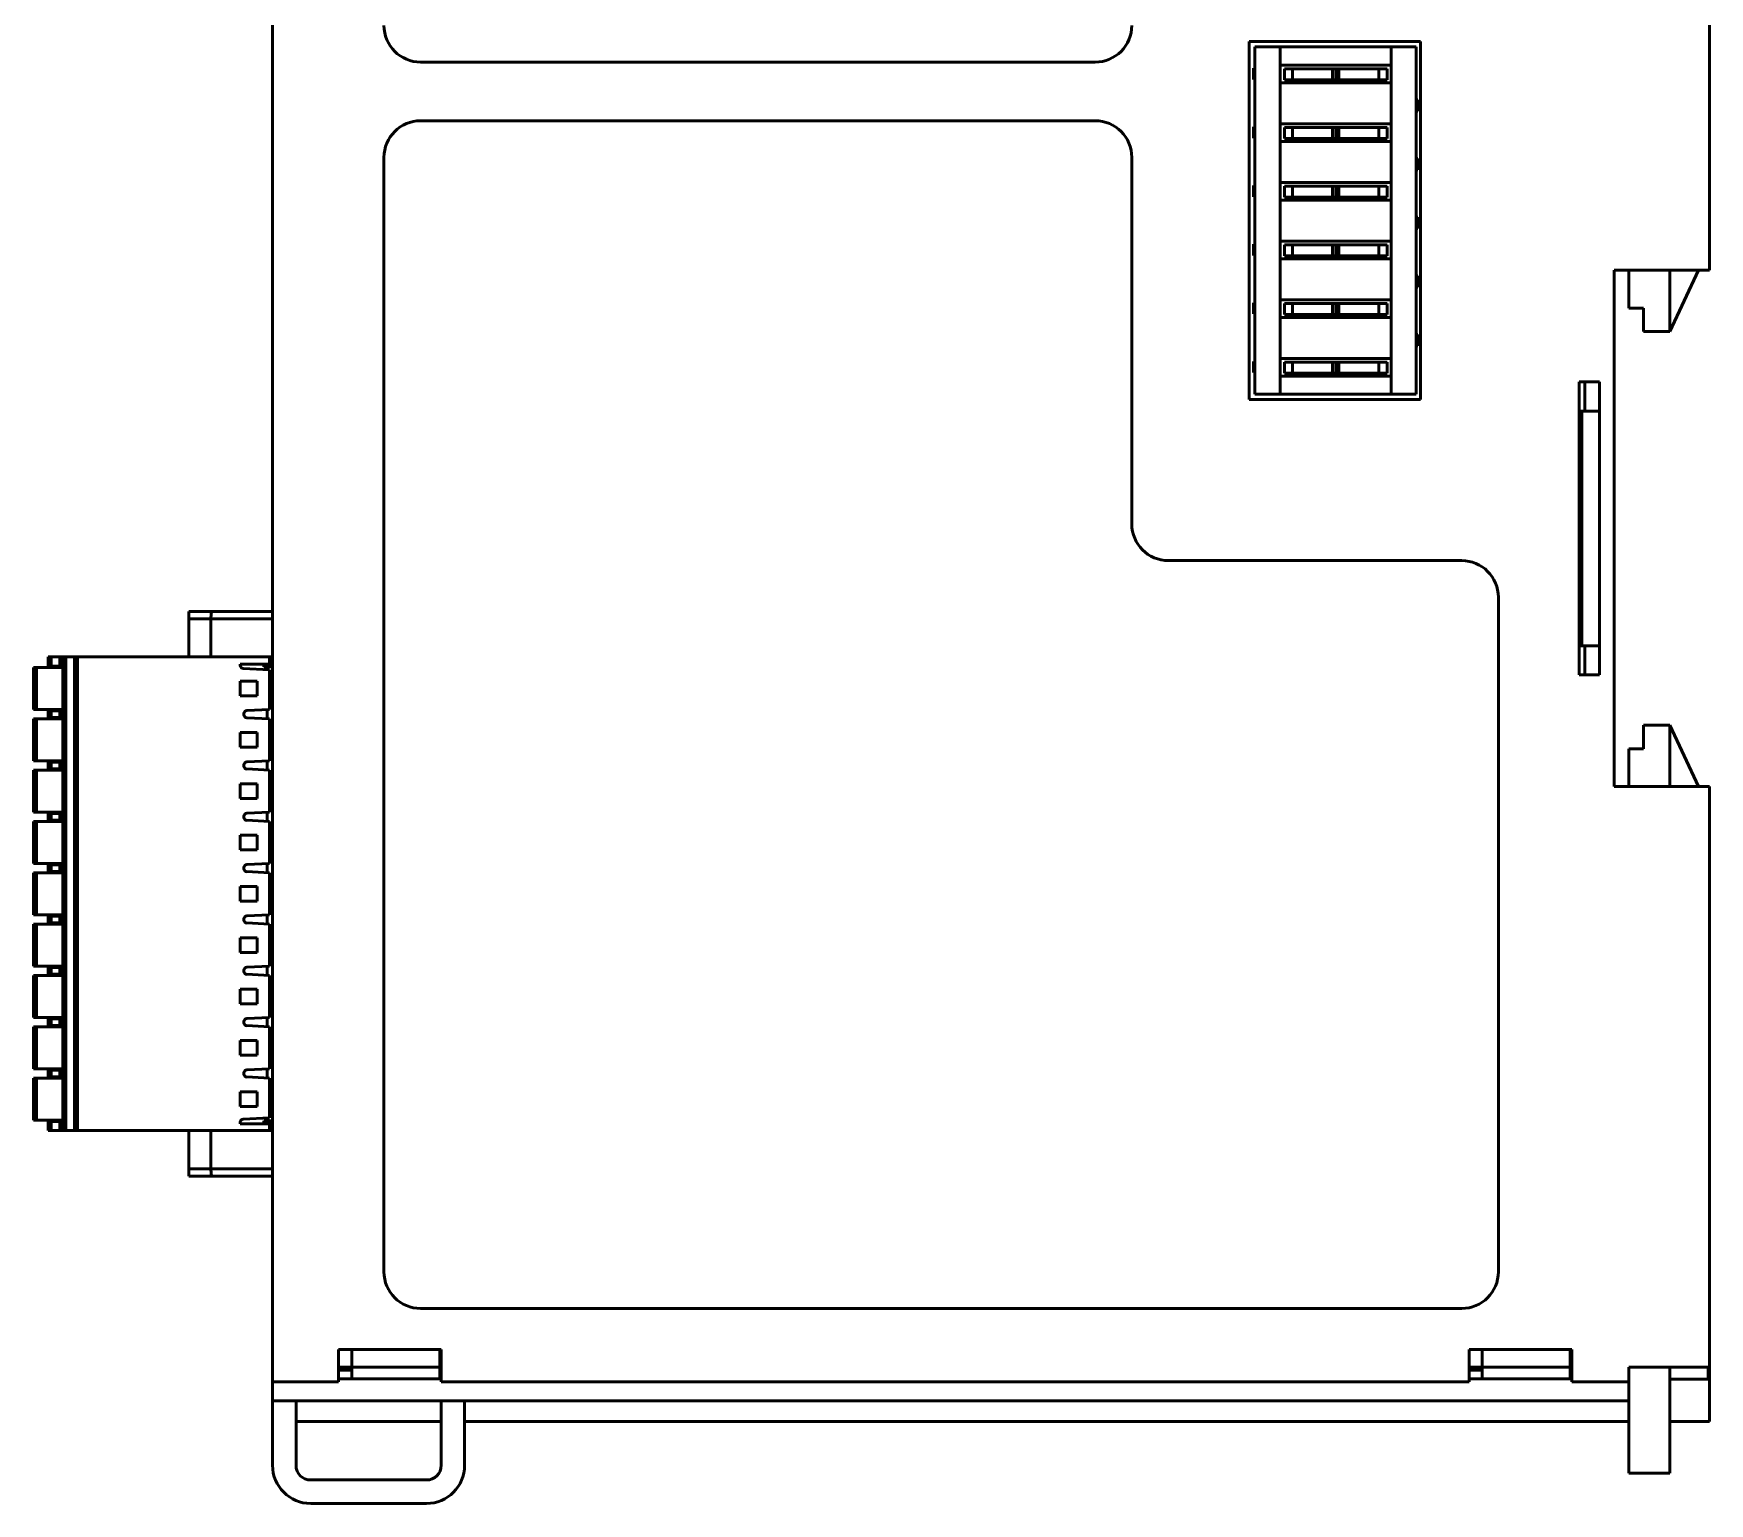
# Model space of a CAD drawing. Header units: inches. Extents: x 8 to 184, y 13 to 192.
# Drawn here: x 7.5 to 121.8, y 13 to 113.2 of the extents above; entities that cross this region are included whole.
import ezdxf

# ---------------------------------------------------------------- set-up
doc = ezdxf.new("R2010")
doc.units = ezdxf.units.IN
doc.header["$MEASUREMENT"] = 0

msp = doc.modelspace()

# ---------------------------------------------------------------- linework, layer by layer
at = {"color": 7, "linetype": 'Continuous', "lineweight": 50}
for p, q in [((23.83, 137.69), (23.83, 21.29)), ((121.83, 136.69), (121.83, 97.09)), ((90.43, 112.69), (90.43, 88.29)), ((102.13, 112.69), (90.43, 112.69)), ((90.83, 112.34), (90.83, 88.64)), ((90.83, 112.34), (92.54, 112.34)), ((92.54, 112.34), (92.54, 111.08)), ((92.54, 112.34), (100.11, 112.34)), ((100.11, 111.08), (100.11, 112.34)), ((100.11, 112.34), (101.83, 112.34)), ((101.83, 112.34), (101.83, 88.64)), ((102.13, 88.29), (102.13, 112.69)), ((33.93, 111.29), (79.93, 111.29)), ((100.11, 111.08), (92.54, 111.08)), ((92.54, 111.08), (92.54, 109.88)), ((100.11, 109.88), (100.11, 111.08)), ((90.73, 110.11), (90.73, 110.87)), ((90.73, 110.87), (90.83, 110.87)), ((90.83, 110.11), (90.73, 110.11)), ((92.54, 109.88), (92.54, 107.08)), ((92.54, 109.88), (100.11, 109.88)), ((92.84, 110.07), (92.84, 110.83)), ((93.4, 110.83), (92.84, 110.83)), ((93.4, 110.07), (92.84, 110.07)), ((93.4, 110.07), (93.4, 110.83)), ((96.12, 110.83), (93.4, 110.83)), ((96.12, 110.07), (93.4, 110.07)), ((96.12, 110.07), (96.12, 110.83)), ((96.34, 110.83), (96.12, 110.83)), ((96.34, 110.07), (96.12, 110.07)), ((96.34, 110.07), (96.34, 110.83)), ((96.56, 110.83), (96.34, 110.83)), ((96.56, 110.07), (96.34, 110.07)), ((96.56, 110.07), (96.56, 110.83)), ((99.28, 110.83), (96.56, 110.83)), ((99.28, 110.07), (96.56, 110.07)), ((99.28, 110.07), (99.28, 110.83)), ((99.84, 110.83), (99.28, 110.83)), ((99.84, 110.07), (99.28, 110.07)), ((99.84, 110.07), (99.84, 110.83)), ((100.11, 107.08), (100.11, 109.88)), ((101.83, 108.71), (101.93, 108.71)), ((101.93, 108.71), (101.93, 107.95)), ((101.93, 107.95), (101.83, 107.95)), ((79.93, 107.29), (33.93, 107.29)), ((90.73, 106.11), (90.73, 106.87)), ((90.73, 106.87), (90.83, 106.87)), ((100.11, 107.08), (92.54, 107.08)), ((92.54, 107.08), (92.54, 105.88)), ((92.84, 106.07), (92.84, 106.83)), ((93.4, 106.83), (92.84, 106.83)), ((93.4, 106.07), (93.4, 106.83)), ((96.12, 106.83), (93.4, 106.83)), ((96.12, 106.07), (96.12, 106.83)), ((96.34, 106.83), (96.12, 106.83)), ((96.34, 106.07), (96.34, 106.83)), ((96.56, 106.83), (96.34, 106.83)), ((96.56, 106.07), (96.56, 106.83)), ((99.28, 106.83), (96.56, 106.83)), ((99.28, 106.07), (99.28, 106.83)), ((99.84, 106.83), (99.28, 106.83)), ((99.84, 106.07), (99.84, 106.83)), ((100.11, 105.88), (100.11, 107.08)), ((90.83, 106.11), (90.73, 106.11)), ((92.54, 105.88), (92.54, 103.08)), ((92.54, 105.88), (100.11, 105.88)), ((93.4, 106.07), (92.84, 106.07)), ((96.12, 106.07), (93.4, 106.07)), ((96.34, 106.07), (96.12, 106.07)), ((96.56, 106.07), (96.34, 106.07)), ((99.28, 106.07), (96.56, 106.07)), ((99.84, 106.07), (99.28, 106.07)), ((100.11, 103.08), (100.11, 105.88)), ((31.43, 104.79), (31.43, 28.79)), ((82.43, 79.79), (82.43, 104.79)), ((101.83, 104.71), (101.93, 104.71)), ((101.93, 104.71), (101.93, 103.95)), ((100.11, 103.08), (92.54, 103.08)), ((92.54, 103.08), (92.54, 101.88)), ((100.11, 101.88), (100.11, 103.08)), ((101.93, 103.95), (101.83, 103.95)), ((90.73, 102.11), (90.73, 102.87)), ((90.73, 102.87), (90.83, 102.87)), ((90.83, 102.11), (90.73, 102.11)), ((92.54, 101.88), (92.54, 99.08)), ((92.54, 101.88), (100.11, 101.88)), ((92.84, 102.07), (92.84, 102.83)), ((93.4, 102.83), (92.84, 102.83)), ((93.4, 102.07), (92.84, 102.07)), ((93.4, 102.07), (93.4, 102.83)), ((96.12, 102.83), (93.4, 102.83)), ((96.12, 102.07), (93.4, 102.07)), ((96.12, 102.07), (96.12, 102.83)), ((96.34, 102.83), (96.12, 102.83)), ((96.34, 102.07), (96.12, 102.07)), ((96.34, 102.07), (96.34, 102.83)), ((96.56, 102.83), (96.34, 102.83)), ((96.56, 102.07), (96.34, 102.07)), ((96.56, 102.07), (96.56, 102.83)), ((99.28, 102.83), (96.56, 102.83)), ((99.28, 102.07), (96.56, 102.07)), ((99.28, 102.07), (99.28, 102.83)), ((99.84, 102.83), (99.28, 102.83)), ((99.84, 102.07), (99.28, 102.07)), ((99.84, 102.07), (99.84, 102.83)), ((100.11, 99.08), (100.11, 101.88)), ((101.83, 100.71), (101.93, 100.71)), ((101.93, 100.71), (101.93, 99.95)), ((101.93, 99.95), (101.83, 99.95)), ((90.73, 98.11), (90.73, 98.87)), ((90.73, 98.87), (90.83, 98.87)), ((92.54, 99.08), (92.54, 97.88)), ((100.11, 99.08), (92.54, 99.08)), ((92.84, 98.07), (92.84, 98.83)), ((93.4, 98.83), (92.84, 98.83)), ((93.4, 98.07), (93.4, 98.83)), ((96.12, 98.83), (93.4, 98.83)), ((96.12, 98.07), (96.12, 98.83)), ((96.34, 98.83), (96.12, 98.83)), ((96.34, 98.07), (96.34, 98.83)), ((96.56, 98.83), (96.34, 98.83)), ((96.56, 98.07), (96.56, 98.83)), ((99.28, 98.83), (96.56, 98.83)), ((99.28, 98.07), (99.28, 98.83)), ((99.84, 98.83), (99.28, 98.83)), ((99.84, 98.07), (99.84, 98.83)), ((100.11, 97.88), (100.11, 99.08)), ((90.83, 98.11), (90.73, 98.11)), ((92.54, 97.88), (92.54, 95.08)), ((92.54, 97.88), (100.11, 97.88)), ((93.4, 98.07), (92.84, 98.07)), ((96.12, 98.07), (93.4, 98.07)), ((96.34, 98.07), (96.12, 98.07)), ((96.56, 98.07), (96.34, 98.07)), ((99.28, 98.07), (96.56, 98.07)), ((99.84, 98.07), (99.28, 98.07)), ((100.11, 95.08), (100.11, 97.88)), ((101.83, 96.71), (101.93, 96.71)), ((101.93, 96.71), (101.93, 95.95)), ((115.33, 97.09), (121.83, 97.09)), ((115.33, 61.89), (115.33, 97.09)), ((116.33, 97.09), (116.33, 94.51)), ((119.13, 97.09), (119.13, 92.91)), ((119.13, 92.91), (121.08, 97.09)), ((92.54, 95.08), (92.54, 93.88)), ((100.11, 95.08), (92.54, 95.08)), ((100.11, 93.88), (100.11, 95.08)), ((101.93, 95.95), (101.83, 95.95)), ((90.73, 94.11), (90.73, 94.87)), ((90.73, 94.87), (90.83, 94.87)), ((90.83, 94.11), (90.73, 94.11)), ((92.54, 93.88), (92.54, 91.08)), ((92.54, 93.88), (100.11, 93.88)), ((92.84, 94.07), (92.84, 94.83)), ((93.4, 94.83), (92.84, 94.83)), ((93.4, 94.07), (92.84, 94.07)), ((93.4, 94.07), (93.4, 94.83)), ((96.12, 94.83), (93.4, 94.83)), ((96.12, 94.07), (93.4, 94.07)), ((96.12, 94.07), (96.12, 94.83)), ((96.34, 94.83), (96.12, 94.83)), ((96.34, 94.07), (96.12, 94.07)), ((96.34, 94.07), (96.34, 94.83)), ((96.56, 94.83), (96.34, 94.83)), ((96.56, 94.07), (96.34, 94.07)), ((96.56, 94.07), (96.56, 94.83)), ((99.28, 94.83), (96.56, 94.83)), ((99.28, 94.07), (96.56, 94.07)), ((99.28, 94.07), (99.28, 94.83)), ((99.84, 94.83), (99.28, 94.83)), ((99.84, 94.07), (99.28, 94.07)), ((99.84, 94.07), (99.84, 94.83)), ((100.11, 91.08), (100.11, 93.88)), ((116.33, 94.51), (117.33, 94.51)), ((117.33, 94.51), (117.33, 92.91)), ((101.83, 92.71), (101.93, 92.71)), ((101.93, 92.71), (101.93, 91.95)), ((119.13, 92.91), (117.33, 92.91)), ((101.93, 91.95), (101.83, 91.95)), ((90.73, 90.11), (90.73, 90.87)), ((90.73, 90.87), (90.83, 90.87)), ((92.54, 91.08), (92.54, 89.88)), ((100.11, 91.08), (92.54, 91.08)), ((92.84, 90.07), (92.84, 90.83)), ((93.4, 90.83), (92.84, 90.83)), ((93.4, 90.07), (93.4, 90.83)), ((96.12, 90.83), (93.4, 90.83)), ((96.12, 90.07), (96.12, 90.83)), ((96.34, 90.83), (96.12, 90.83)), ((96.34, 90.07), (96.34, 90.83)), ((96.56, 90.83), (96.34, 90.83)), ((96.56, 90.07), (96.56, 90.83)), ((99.28, 90.83), (96.56, 90.83)), ((99.28, 90.07), (99.28, 90.83)), ((99.84, 90.83), (99.28, 90.83)), ((99.84, 90.07), (99.84, 90.83)), ((100.11, 89.88), (100.11, 91.08)), ((90.83, 90.11), (90.73, 90.11)), ((92.54, 89.88), (92.54, 88.64)), ((92.54, 89.88), (100.11, 89.88)), ((93.4, 90.07), (92.84, 90.07)), ((96.12, 90.07), (93.4, 90.07)), ((96.34, 90.07), (96.12, 90.07)), ((96.56, 90.07), (96.34, 90.07)), ((99.28, 90.07), (96.56, 90.07)), ((99.84, 90.07), (99.28, 90.07)), ((100.11, 88.64), (100.11, 89.88)), ((112.93, 89.49), (112.93, 69.49)), ((114.33, 89.49), (112.93, 89.49)), ((113.33, 89.49), (113.33, 87.49)), ((114.33, 69.49), (114.33, 89.49)), ((90.43, 88.29), (102.13, 88.29)), ((92.54, 88.64), (90.83, 88.64)), ((100.11, 88.64), (92.54, 88.64)), ((101.83, 88.64), (100.11, 88.64)), ((112.93, 87.49), (113.13, 87.49)), ((113.13, 71.49), (113.13, 87.49)), ((114.33, 87.49), (113.13, 87.49)), ((104.93, 77.29), (84.93, 77.29)), ((107.43, 28.79), (107.43, 74.79)), ((19.69, 73.82), (18.13, 73.82)), ((18.13, 70.72), (18.13, 73.32)), ((19.63, 73.32), (18.13, 73.32)), ((23.83, 73.32), (19.63, 73.32)), ((19.63, 70.72), (19.63, 73.32)), ((23.83, 73.82), (19.69, 73.82)), ((112.93, 71.49), (113.13, 71.49)), ((113.13, 71.49), (114.33, 71.49)), ((113.33, 71.49), (113.33, 69.49)), ((7.53, 67.14), (7.53, 69.99)), ((7.53, 69.99), (7.73, 69.99)), ((7.73, 67.14), (7.73, 69.99)), ((9.53, 69.99), (7.73, 69.99)), ((8.53, 70.72), (8.53, 70.09)), ((8.73, 70.72), (8.53, 70.72)), ((8.73, 70.09), (8.53, 70.09)), ((8.73, 70.72), (8.73, 70.09)), ((9.33, 70.72), (8.73, 70.72)), ((9.33, 70.09), (8.73, 70.09)), ((9.33, 70.72), (9.33, 70.09)), ((9.53, 70.72), (9.33, 70.72)), ((9.53, 70.09), (9.33, 70.09)), ((9.53, 38.42), (9.53, 70.72)), ((9.53, 70.72), (9.73, 70.72)), ((9.73, 38.42), (9.73, 70.72)), ((9.73, 70.72), (10.33, 70.72)), ((10.33, 70.72), (10.33, 38.42)), ((10.53, 70.72), (10.33, 70.72)), ((10.53, 70.72), (10.53, 38.42)), ((10.53, 70.72), (23.63, 70.72)), ((23.63, 70.24), (21.63, 70.24)), ((21.63, 70.14), (21.63, 70.24)), ((21.82, 69.94), (23.63, 69.84)), ((23.23, 70.24), (23.23, 70.04)), ((23.63, 70.21), (23.23, 70.13)), ((23.46, 70.04), (23.23, 70.04)), ((23.83, 70.04), (23.46, 70.04)), ((23.46, 69.85), (23.46, 70.04)), ((23.63, 70.24), (23.63, 70.72)), ((23.83, 70.72), (23.63, 70.72)), ((23.83, 70.24), (23.63, 70.21)), ((23.63, 70.24), (23.63, 70.21)), ((23.63, 69.84), (23.63, 67.14)), ((22.78, 69.07), (21.63, 69.07)), ((21.63, 68.07), (21.63, 69.07)), ((22.78, 68.07), (22.78, 69.07)), ((112.93, 69.49), (114.33, 69.49)), ((21.63, 68.07), (22.78, 68.07)), ((7.53, 67.14), (7.73, 67.14)), ((7.53, 63.64), (7.53, 66.49)), ((7.53, 66.49), (7.73, 66.49)), ((9.53, 67.14), (7.73, 67.14)), ((7.73, 63.64), (7.73, 66.49)), ((9.53, 66.49), (7.73, 66.49)), ((8.53, 67.04), (8.53, 66.59)), ((8.73, 67.04), (8.53, 67.04)), ((8.73, 66.59), (8.53, 66.59)), ((8.73, 67.04), (8.73, 66.59)), ((8.73, 67.04), (9.33, 67.04)), ((9.33, 66.59), (8.73, 66.59)), ((9.33, 67.04), (9.33, 66.59)), ((9.33, 67.04), (9.53, 67.04)), ((9.33, 66.59), (9.53, 66.59)), ((21.88, 66.77), (21.88, 66.86)), ((23.63, 67.14), (22.07, 67.06)), ((22.07, 66.58), (23.63, 66.49)), ((23.46, 66.5), (23.46, 67.13)), ((23.63, 66.49), (23.63, 63.64)), ((21.63, 65.57), (22.78, 65.57)), ((21.63, 64.57), (21.63, 65.57)), ((22.78, 65.57), (22.78, 64.57)), ((117.33, 66.06), (117.33, 64.46)), ((119.13, 66.06), (117.33, 66.06)), ((119.13, 66.06), (119.13, 61.89)), ((121.08, 61.89), (119.13, 66.06)), ((21.63, 64.57), (22.78, 64.57)), ((117.33, 64.46), (116.33, 64.46)), ((116.33, 64.46), (116.33, 61.89)), ((7.53, 63.64), (7.73, 63.64)), ((7.53, 60.14), (7.53, 62.99)), ((7.53, 62.99), (7.73, 62.99)), ((9.53, 63.64), (7.73, 63.64)), ((7.73, 60.14), (7.73, 62.99)), ((9.53, 62.99), (7.73, 62.99)), ((8.53, 63.54), (8.53, 63.09)), ((8.73, 63.54), (8.53, 63.54)), ((8.73, 63.09), (8.53, 63.09)), ((8.73, 63.54), (8.73, 63.09)), ((8.73, 63.54), (9.33, 63.54)), ((9.33, 63.09), (8.73, 63.09)), ((9.33, 63.54), (9.33, 63.09)), ((9.33, 63.54), (9.53, 63.54)), ((9.33, 63.09), (9.53, 63.09)), ((21.88, 63.27), (21.88, 63.36)), ((23.63, 63.64), (22.07, 63.56)), ((22.07, 63.08), (23.63, 62.99)), ((23.46, 63), (23.46, 63.63)), ((23.63, 62.99), (23.63, 60.14)), ((21.63, 62.07), (22.78, 62.07)), ((21.63, 61.07), (21.63, 62.07)), ((22.78, 62.07), (22.78, 61.07)), ((121.83, 61.89), (115.33, 61.89)), ((121.83, 61.89), (121.83, 22.29)), ((21.63, 61.07), (22.78, 61.07)), ((7.53, 60.14), (7.73, 60.14)), ((7.53, 56.64), (7.53, 59.49)), ((7.53, 59.49), (7.73, 59.49)), ((9.53, 60.14), (7.73, 60.14)), ((7.73, 56.64), (7.73, 59.49)), ((9.53, 59.49), (7.73, 59.49)), ((8.53, 60.04), (8.53, 59.59)), ((8.73, 60.04), (8.53, 60.04)), ((8.73, 59.59), (8.53, 59.59)), ((8.73, 60.04), (8.73, 59.59)), ((8.73, 60.04), (9.33, 60.04)), ((9.33, 59.59), (8.73, 59.59)), ((9.33, 60.04), (9.33, 59.59)), ((9.33, 60.04), (9.53, 60.04)), ((9.33, 59.59), (9.53, 59.59)), ((21.88, 59.77), (21.88, 59.86)), ((23.63, 60.14), (22.07, 60.06)), ((22.07, 59.58), (23.63, 59.49)), ((23.46, 59.5), (23.46, 60.13)), ((23.63, 59.49), (23.63, 56.64)), ((21.63, 58.57), (22.78, 58.57)), ((21.63, 57.57), (21.63, 58.57)), ((22.78, 58.57), (22.78, 57.57)), ((21.63, 57.57), (22.78, 57.57)), ((7.53, 56.64), (7.73, 56.64)), ((9.53, 56.64), (7.73, 56.64)), ((8.53, 56.54), (8.53, 56.09)), ((8.73, 56.54), (8.53, 56.54)), ((8.73, 56.09), (8.53, 56.09)), ((8.73, 56.54), (8.73, 56.09)), ((8.73, 56.54), (9.33, 56.54)), ((9.33, 56.09), (8.73, 56.09)), ((9.33, 56.54), (9.33, 56.09)), ((9.33, 56.54), (9.53, 56.54)), ((9.33, 56.09), (9.53, 56.09)), ((21.88, 56.27), (21.88, 56.36)), ((23.63, 56.64), (22.07, 56.56)), ((22.07, 56.08), (23.63, 55.99)), ((23.46, 56), (23.46, 56.63)), ((7.53, 53.14), (7.53, 55.99)), ((7.53, 55.99), (7.73, 55.99)), ((7.73, 53.14), (7.73, 55.99)), ((9.53, 55.99), (7.73, 55.99)), ((21.63, 55.07), (22.78, 55.07)), ((21.63, 54.07), (21.63, 55.07)), ((22.78, 55.07), (22.78, 54.07)), ((23.63, 55.99), (23.63, 53.14)), ((21.63, 54.07), (22.78, 54.07)), ((7.53, 53.14), (7.73, 53.14)), ((9.53, 53.14), (7.73, 53.14)), ((8.53, 53.04), (8.53, 52.59)), ((8.73, 53.04), (8.53, 53.04)), ((8.73, 52.59), (8.53, 52.59)), ((8.73, 53.04), (8.73, 52.59)), ((8.73, 53.04), (9.33, 53.04)), ((9.33, 52.59), (8.73, 52.59)), ((9.33, 53.04), (9.33, 52.59)), ((9.33, 53.04), (9.53, 53.04)), ((9.33, 52.59), (9.53, 52.59)), ((21.88, 52.77), (21.88, 52.86)), ((23.63, 53.14), (22.07, 53.06)), ((23.46, 52.5), (23.46, 53.13)), ((7.53, 49.64), (7.53, 52.49)), ((7.53, 52.49), (7.73, 52.49)), ((7.73, 49.64), (7.73, 52.49)), ((9.53, 52.49), (7.73, 52.49)), ((21.63, 51.57), (22.78, 51.57)), ((21.63, 50.57), (21.63, 51.57)), ((22.07, 52.58), (23.63, 52.49)), ((22.78, 51.57), (22.78, 50.57)), ((23.63, 52.49), (23.63, 49.64)), ((21.63, 50.57), (22.78, 50.57)), ((7.53, 49.64), (7.73, 49.64)), ((9.53, 49.64), (7.73, 49.64)), ((8.53, 49.54), (8.53, 49.09)), ((8.73, 49.54), (8.53, 49.54)), ((8.73, 49.54), (8.73, 49.09)), ((8.73, 49.54), (9.33, 49.54)), ((9.33, 49.54), (9.33, 49.09)), ((9.33, 49.54), (9.53, 49.54)), ((21.88, 49.27), (21.88, 49.36)), ((23.63, 49.64), (22.07, 49.56)), ((23.46, 49), (23.46, 49.63)), ((7.53, 46.14), (7.53, 48.99)), ((7.53, 48.99), (7.73, 48.99)), ((7.73, 46.14), (7.73, 48.99)), ((9.53, 48.99), (7.73, 48.99)), ((8.73, 49.09), (8.53, 49.09)), ((9.33, 49.09), (8.73, 49.09)), ((9.33, 49.09), (9.53, 49.09)), ((21.63, 48.07), (22.78, 48.07)), ((21.63, 47.07), (21.63, 48.07)), ((22.07, 49.08), (23.63, 48.99)), ((22.78, 48.07), (22.78, 47.07)), ((23.63, 48.99), (23.63, 46.14)), ((21.63, 47.07), (22.78, 47.07)), ((7.53, 46.14), (7.73, 46.14)), ((9.53, 46.14), (7.73, 46.14)), ((8.53, 46.04), (8.53, 45.59)), ((8.73, 46.04), (8.53, 46.04)), ((8.73, 46.04), (8.73, 45.59)), ((8.73, 46.04), (9.33, 46.04)), ((9.33, 46.04), (9.33, 45.59)), ((9.33, 46.04), (9.53, 46.04)), ((21.88, 45.77), (21.88, 45.86)), ((23.63, 46.14), (22.07, 46.06)), ((23.46, 45.5), (23.46, 46.13)), ((7.53, 42.64), (7.53, 45.49)), ((7.53, 45.49), (7.73, 45.49)), ((7.73, 42.64), (7.73, 45.49)), ((9.53, 45.49), (7.73, 45.49)), ((8.73, 45.59), (8.53, 45.59)), ((9.33, 45.59), (8.73, 45.59)), ((9.33, 45.59), (9.53, 45.59)), ((22.07, 45.58), (23.63, 45.49)), ((23.63, 45.49), (23.63, 42.64)), ((21.63, 44.57), (22.78, 44.57)), ((21.63, 43.57), (21.63, 44.57)), ((21.63, 43.57), (22.78, 43.57)), ((22.78, 44.57), (22.78, 43.57)), ((7.53, 42.64), (7.73, 42.64)), ((9.53, 42.64), (7.73, 42.64)), ((8.53, 42.54), (8.53, 42.09)), ((8.73, 42.54), (8.53, 42.54)), ((8.73, 42.54), (8.73, 42.09)), ((8.73, 42.54), (9.33, 42.54)), ((9.33, 42.54), (9.33, 42.09)), ((9.33, 42.54), (9.53, 42.54)), ((21.88, 42.27), (21.88, 42.36)), ((23.63, 42.64), (22.07, 42.56)), ((23.46, 42), (23.46, 42.63)), ((7.53, 39.14), (7.53, 41.99)), ((7.53, 41.99), (7.73, 41.99)), ((7.73, 39.14), (7.73, 41.99)), ((9.53, 41.99), (7.73, 41.99)), ((8.73, 42.09), (8.53, 42.09)), ((9.33, 42.09), (8.73, 42.09)), ((9.33, 42.09), (9.53, 42.09)), ((22.07, 42.08), (23.63, 41.99)), ((23.63, 41.99), (23.63, 39.29)), ((21.63, 41.07), (22.78, 41.07)), ((21.63, 40.07), (21.63, 41.07)), ((21.63, 40.07), (22.78, 40.07)), ((22.78, 41.07), (22.78, 40.07)), ((7.53, 39.14), (7.73, 39.14)), ((9.53, 39.14), (7.73, 39.14)), ((8.53, 38.42), (8.53, 39.04)), ((8.73, 39.04), (8.53, 39.04)), ((8.73, 38.42), (8.73, 39.04)), ((8.73, 39.04), (9.33, 39.04)), ((9.33, 38.42), (9.33, 39.04)), ((9.53, 39.04), (9.33, 39.04)), ((21.63, 38.89), (21.63, 39)), ((21.63, 38.89), (23.63, 38.89)), ((23.63, 39.29), (21.82, 39.2)), ((23.46, 39.09), (23.23, 39.09)), ((23.23, 39.09), (23.23, 38.89)), ((23.23, 39.01), (23.63, 38.93)), ((23.46, 39.09), (23.46, 39.28)), ((23.46, 39.09), (23.83, 39.09)), ((23.63, 38.89), (23.63, 38.93)), ((23.63, 38.93), (23.83, 38.89)), ((23.63, 38.42), (23.63, 38.89)), ((8.73, 38.42), (8.53, 38.42)), ((9.33, 38.42), (8.73, 38.42)), ((9.53, 38.42), (9.33, 38.42)), ((9.53, 38.42), (9.73, 38.42)), ((9.73, 38.42), (10.33, 38.42)), ((10.53, 38.42), (10.33, 38.42)), ((10.53, 38.42), (23.63, 38.42)), ((18.13, 35.82), (18.13, 38.42)), ((19.63, 35.82), (19.63, 38.42)), ((23.83, 38.42), (23.63, 38.42)), ((18.13, 35.82), (19.63, 35.82)), ((19.63, 35.82), (23.83, 35.82)), ((18.13, 35.32), (19.69, 35.32)), ((19.69, 35.32), (23.83, 35.32)), ((33.93, 26.29), (104.93, 26.29)), ((28.33, 23.49), (35.33, 23.49)), ((28.33, 21.29), (28.33, 23.49)), ((29.23, 23.49), (29.23, 22.29)), ((35.23, 22.29), (35.23, 23.49)), ((35.33, 23.49), (35.33, 21.29)), ((105.43, 23.49), (112.43, 23.49)), ((105.43, 21.29), (105.43, 23.49)), ((106.33, 22.29), (106.33, 23.49)), ((112.33, 22.29), (112.33, 23.49)), ((112.43, 23.49), (112.43, 21.29)), ((29.23, 22.29), (28.33, 22.29)), ((29.23, 22.09), (28.33, 22.09)), ((29.23, 22.29), (35.23, 22.29)), ((29.23, 22.29), (29.23, 21.49)), ((35.23, 22.29), (35.23, 21.49)), ((35.33, 22.29), (35.23, 22.29)), ((35.33, 22.09), (35.23, 22.09)), ((106.33, 22.29), (105.43, 22.29)), ((105.43, 22.09), (106.33, 22.09)), ((106.33, 22.29), (112.33, 22.29)), ((106.33, 22.29), (106.33, 21.49)), ((112.33, 22.29), (112.33, 21.49)), ((112.43, 22.29), (112.33, 22.29)), ((112.33, 22.09), (112.43, 22.09)), ((121.83, 22.29), (116.33, 22.29)), ((116.33, 22.29), (116.33, 21.29)), ((119.13, 22.29), (119.13, 15.06)), ((121.73, 22.29), (121.73, 21.46)), ((121.83, 22.29), (121.83, 18.59)), ((28.33, 21.29), (23.83, 21.29)), ((23.83, 21.29), (23.83, 19.99)), ((35.33, 21.49), (28.33, 21.49)), ((105.43, 21.29), (35.33, 21.29)), ((112.43, 21.49), (105.43, 21.49)), ((116.33, 21.29), (112.43, 21.29)), ((116.33, 21.29), (116.33, 19.99)), ((121.73, 21.46), (119.13, 21.46)), ((116.33, 19.99), (23.83, 19.99)), ((23.83, 15.59), (23.83, 19.99)), ((25.43, 15.59), (25.43, 19.99)), ((35.33, 19.99), (35.33, 15.59)), ((36.93, 15.59), (36.93, 19.99)), ((116.33, 19.99), (116.33, 15.06)), ((25.43, 18.59), (35.33, 18.59)), ((36.93, 18.59), (116.33, 18.59)), ((119.13, 18.59), (121.83, 18.59)), ((116.33, 15.06), (119.13, 15.06)), ((34.33, 14.59), (26.43, 14.59)), ((34.33, 12.99), (26.43, 12.99))]:
    msp.add_line(p, q, dxfattribs=at)
for centre, radius, start, end in [((33.93, 113.79), 2.5, 180, 270), ((79.93, 113.79), 2.5, 270, 0), ((33.93, 104.79), 2.5, 90, 180), ((79.93, 104.79), 2.5, 0, 90), ((84.93, 79.79), 2.5, 180, 270), ((104.93, 74.79), 2.5, 0, 90), ((21.83, 70.14), 0.2, 180, 267), ((22.08, 66.86), 0.2, 93, 180), ((22.08, 66.77), 0.2, 180, 267), ((22.08, 63.36), 0.2, 93, 180), ((22.08, 63.27), 0.2, 180, 267), ((22.08, 59.86), 0.2, 93, 180), ((22.08, 59.77), 0.2, 180, 267), ((22.08, 56.36), 0.2, 93, 180), ((22.08, 56.27), 0.2, 180, 267), ((22.08, 52.86), 0.2, 93, 180), ((22.08, 52.77), 0.2, 180, 267), ((22.08, 49.36), 0.2, 93, 180), ((22.08, 49.27), 0.2, 180, 267), ((22.08, 45.86), 0.2, 93, 180), ((22.08, 45.77), 0.2, 180, 267), ((22.08, 42.36), 0.2, 93, 180), ((22.08, 42.27), 0.2, 180, 267), ((21.83, 39), 0.2, 93, 180), ((33.93, 28.79), 2.5, 180, 270), ((104.93, 28.79), 2.5, 270, 0), ((26.43, 15.59), 2.6, 180, 270), ((26.43, 15.59), 1, 180, 270), ((34.33, 15.59), 1, 270, 0), ((34.33, 15.59), 2.6, 270, 0)]:
    msp.add_arc(centre, radius, start, end, dxfattribs=at)
for points, knots in [([(18.13, 73.32), (18.13, 73.36), (18.13, 73.46), (18.13, 73.6), (18.13, 73.72), (18.13, 73.8), (18.13, 73.81), (18.13, 73.82)], [0, 0, 0, 0, 0.173851, 0.362017, 0.558056, 0.786853, 1, 1, 1, 1]), ([(19.63, 73.32), (19.63, 73.39), (19.63, 73.54), (19.65, 73.7), (19.67, 73.8), (19.69, 73.81), (19.69, 73.82)], [0, 0, 0, 0, 0.269206, 0.561055, 0.78888, 1, 1, 1, 1]), ([(18.13, 35.32), (18.13, 35.33), (18.13, 35.35), (18.13, 35.48), (18.13, 35.65), (18.13, 35.76), (18.13, 35.82)], [0, 0, 0, 0, 0.2745012, 0.5679807, 0.7932075, 1, 1, 1, 1]), ([(19.63, 35.82), (19.63, 35.75), (19.63, 35.6), (19.65, 35.43), (19.67, 35.33), (19.69, 35.32), (19.69, 35.32)], [0, 0, 0, 0, 0.2692061, 0.5610548, 0.7888799, 1, 1, 1, 1])]:
    msp.add_open_spline(points, degree=3, knots=knots, dxfattribs=at)

doc.saveas('drawing.dxf')
